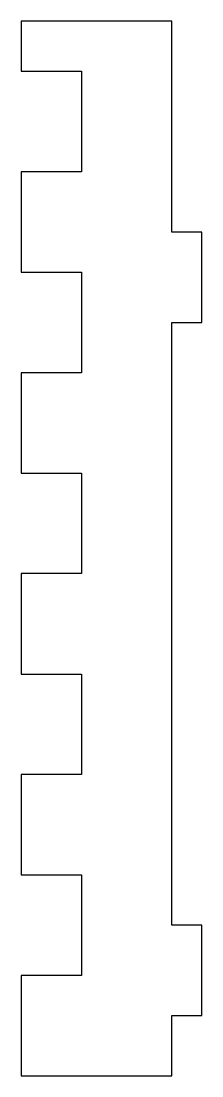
# Model space of a CAD drawing. Header units: millimetres. Extents: x 3286 to 3315, y 1319 to 1483.
import ezdxf

# ---------------------------------------------------------------- set-up
doc = ezdxf.new("R2010")
doc.units = ezdxf.units.MM

msp = doc.modelspace()

# ---------------------------------------------------------------- linework, layer by layer
msp.add_lwpolyline([(3309.86, 1435.92), (3314.55, 1435.92), (3314.55, 1435.92), (3314.55, 1449.98), (3309.86, 1449.98), (3309.86, 1482.79), (3286.43, 1482.79), (3286.43, 1482.79), (3286.43, 1474.98), (3295.8, 1474.98), (3295.8, 1459.35), (3286.43, 1459.35), (3286.43, 1443.73), (3295.8, 1443.73), (3295.8, 1428.1), (3295.8, 1428.1), (3286.43, 1428.1), (3286.43, 1412.48), (3295.8, 1412.48), (3295.8, 1396.85), (3295.8, 1396.85), (3286.43, 1396.85), (3286.43, 1381.23), (3295.8, 1381.23), (3295.8, 1365.6), (3286.43, 1365.6), (3286.43, 1365.6), (3286.43, 1349.98), (3295.8, 1349.98), (3295.8, 1334.36), (3295.8, 1334.35), (3286.43, 1334.35), (3286.43, 1318.73), (3286.43, 1318.73), (3309.86, 1318.73), (3309.86, 1328.1), (3314.55, 1328.1), (3314.55, 1328.11), (3314.55, 1342.17), (3309.86, 1342.17), (3309.86, 1342.17)], close=True)

doc.saveas('drawing.dxf')
